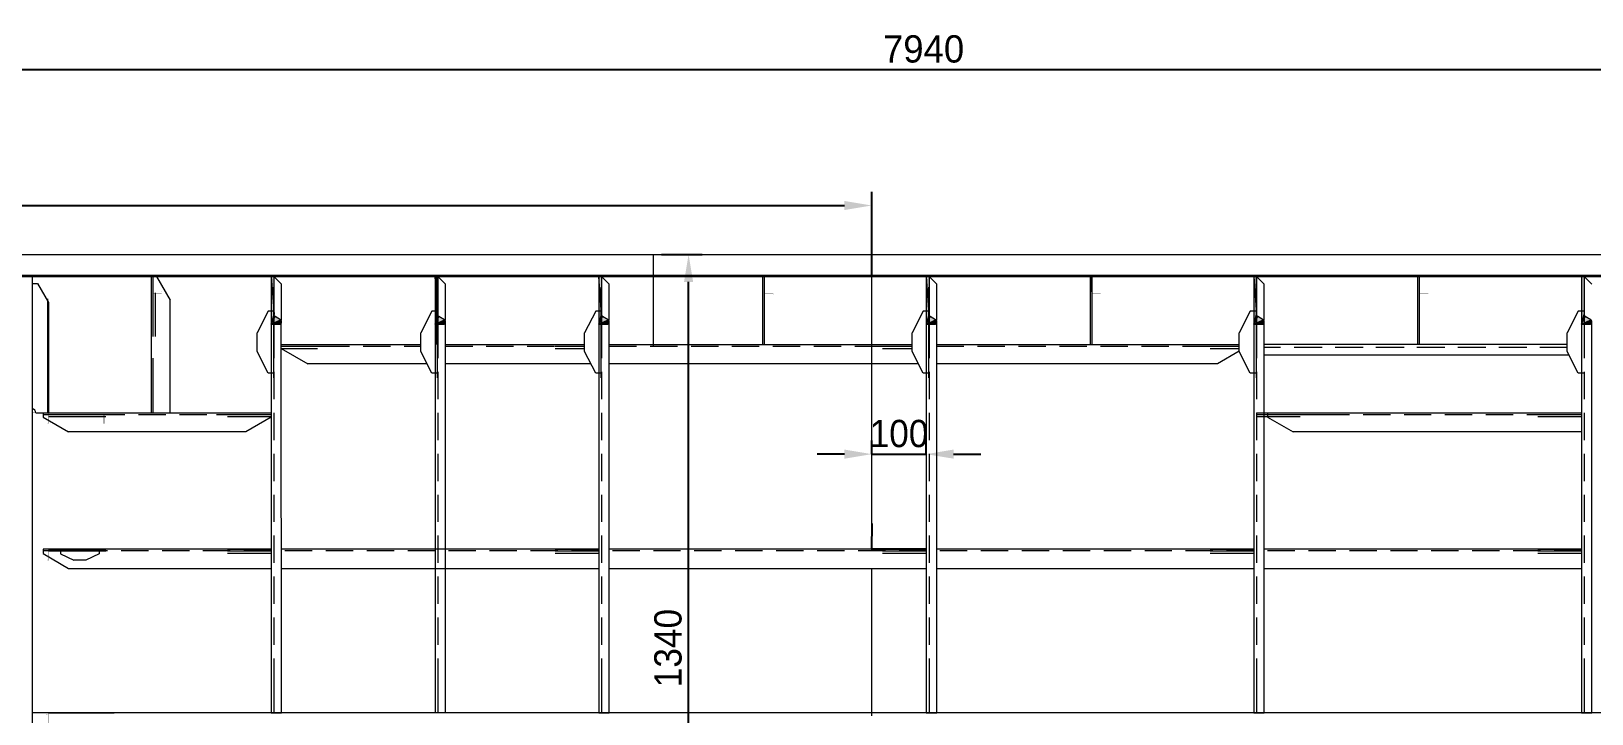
# Model space of a CAD drawing. Header units: millimetres. Extents: x 149544 to 197467, y -3118 to 25363.
# Drawn here: x 155778 to 158637, y 17844 to 19095 of the extents above; entities that cross this region are included whole.
import ezdxf

# ---------------------------------------------------------------- set-up
doc = ezdxf.new("R2010")
doc.units = ezdxf.units.MM
doc.header["$MEASUREMENT"] = 0
for name, pattern in [('K5LT32769', [0]), ('K5LT32791', [0]), ('K5LT32795', [75, 50, -25]), ('K5LT32809', [0])]:
    doc.linetypes.add(name, pattern=pattern)
doc.layers.add('pen_035', color=1, linetype='Continuous')
doc.layers.add('Pov', color=7, linetype='Continuous')
doc.dimstyles.new('PB20', dxfattribs={"dimscale": 20, "dimtxt": 2.5, "dimasz": 2.5, "dimexe": 1.25, "dimexo": 0, "dimtad": 1, "dimdec": 0, "dimtxsty": 'Standard', "dimcen": 2.5, "dimclrd": 7, "dimclre": 7, "dimclrt": 4, "dimadec": 0, "dimazin": 0, "dimtfac": 1, "dimtdec": 0, "dimtmove": 0, "dimatfit": 3, "dimfxl": 1.25, "dimarcsym": 0})
doc.dimstyles.new('PB5', dxfattribs={"dimscale": 20, "dimtxt": 2.5, "dimasz": 2.5, "dimexe": 1.25, "dimexo": 0, "dimtad": 1, "dimdec": 0, "dimlfac": 0.25, "dimtxsty": 'Standard', "dimcen": 2.5, "dimclrd": 7, "dimclre": 7, "dimclrt": 4, "dimadec": 0, "dimazin": 0, "dimtfac": 1, "dimtdec": 0, "dimtmove": 0, "dimatfit": 3, "dimfxl": 1.25, "dimarcsym": 0})

# ---------------------------------------------------------------- blocks, each defined once
blk = doc.blocks.new('*D2349')
at = {"color": 7, "lineweight": -2}
for p, q in [((156932.9, 18685.9), (157007.3, 18685.9)), ((156982.3, 17395.9), (156982.3, 18635.9)), ((156932.9, 17345.9), (157007.3, 17345.9))]:
    blk.add_line(p, q, dxfattribs=at)
at = {"color": 7}
for points in [[(156974, 18635.9), (156990.7, 18635.9), (156982.3, 18685.9)], [(156974, 17395.9), (156990.7, 17395.9), (156982.3, 17345.9)]]:
    blk.add_solid(points, dxfattribs=at)
at = {"layer": 'Defpoints', "color": 0}
for p in [(156932.9, 18685.9), (156982.3, 18685.9), (156932.9, 17345.9)]:
    blk.add_point(p, dxfattribs=at)
at = {"color": 4, "insert": (156944.8, 17964.9), "char_height": 50, "attachment_point": 5, "rotation": 90}
blk.add_mtext('\\H50.0;\\W0.965;\\Q0;\\H50.0;\\W0.965;\\Q0;\\Q0;1340', dxfattribs=at)
blk = doc.blocks.new('*D2357')
at = {"color": 7, "lineweight": -2}
for p, q in [((157317.8, 18320.2), (157317.8, 18345.2)), ((157417.8, 18320.2), (157417.8, 18345.2)), ((157267.8, 18320.2), (157217.8, 18320.2)), ((157317.8, 18320.2), (157417.8, 18320.2)), ((157467.8, 18320.2), (157517.8, 18320.2))]:
    blk.add_line(p, q, dxfattribs=at)
at = {"color": 7}
for points in [[(157267.8, 18328.6), (157267.8, 18311.9), (157317.8, 18320.2)], [(157467.8, 18328.6), (157467.8, 18311.9), (157417.8, 18320.2)]]:
    blk.add_solid(points, dxfattribs=at)
at = {"layer": 'Defpoints', "color": 0}
for p in [(157317.8, 18320.2), (157417.8, 18320.2), (157417.8, 18320.2)]:
    blk.add_point(p, dxfattribs=at)
at = {"color": 4, "insert": (157367.8, 18357.7), "char_height": 50, "attachment_point": 5}
blk.add_mtext('\\H50.0;\\W0.965;\\Q0;\\H50.0;\\W0.965;\\Q0;\\Q0;100', dxfattribs=at)
blk = doc.blocks.new('*D2358')
at = {"color": 7, "lineweight": -2}
for p, q in [((153327.8, 18645.9), (153327.8, 19049.9)), ((161267.5, 18685.9), (161267.5, 19049.9)), ((153377.8, 19024.9), (161217.5, 19024.9))]:
    blk.add_line(p, q, dxfattribs=at)
at = {"color": 7}
for points in [[(153377.8, 19033.2), (153377.8, 19016.6), (153327.8, 19024.9)], [(161217.5, 19033.2), (161217.5, 19016.6), (161267.5, 19024.9)]]:
    blk.add_solid(points, dxfattribs=at)
at = {"layer": 'Defpoints', "color": 0}
for p in [(161267.5, 19024.9), (161267.5, 18685.9), (153327.8, 18645.9)]:
    blk.add_point(p, dxfattribs=at)
at = {"color": 4, "insert": (157412.8, 19062.4), "char_height": 50, "attachment_point": 5}
blk.add_mtext('7940', dxfattribs=at)
blk = doc.blocks.new('U1168')
at = {"layer": 'Pov', "color": 3, "linetype": 'K5LT32791', "lineweight": 18, "true_color": 0x00ff00}
for p in [(-177161.7, 2854.8), (-177146.7, 2854.8)]:
    blk.add_line(p, (-177145, 2855.2), dxfattribs=at)
blk = doc.blocks.new('U1169')
at = {"layer": 'pen_035', "color": 1, "linetype": 'K5LT32769', "lineweight": 18, "true_color": 0xff0000}
for p in [(-177161.7, 2854.8), (-177145, 2855.2)]:
    blk.add_line(p, (-177143.7, 2856.3), dxfattribs=at)
blk = doc.blocks.new('U1170')
at = {"layer": 'pen_035', "color": 1, "linetype": 'K5LT32769', "lineweight": 18, "true_color": 0xff0000}
for p in [(-177161.7, 2854.8), (-177143.7, 2856.3)]:
    blk.add_line(p, (-177142.9, 2858), dxfattribs=at)
blk = doc.blocks.new('U1171')
at = {"layer": 'pen_035', "color": 1, "linetype": 'K5LT32769', "lineweight": 18, "true_color": 0xff0000}
for p in [(-177161.7, 2854.8), (-177142.9, 2858)]:
    blk.add_line(p, (-177142.8, 2859.9), dxfattribs=at)
blk = doc.blocks.new('U1172')
at = {"layer": 'pen_035', "color": 1, "linetype": 'K5LT32769', "lineweight": 18, "true_color": 0xff0000}
for p in [(-177161.7, 2854.8), (-177142.8, 2859.9)]:
    blk.add_line(p, (-177143.4, 2861.7), dxfattribs=at)
blk = doc.blocks.new('U1173')
at = {"layer": 'pen_035', "color": 1, "linetype": 'K5LT32769', "lineweight": 18, "true_color": 0xff0000}
for p in [(-177161.7, 2854.8), (-177143.4, 2861.7)]:
    blk.add_line(p, (-177144.7, 2863), dxfattribs=at)
blk = doc.blocks.new('U1174')
at = {"layer": 'Pov', "color": 3, "linetype": 'K5LT32791', "lineweight": 18, "true_color": 0x00ff00}
for p in [(-177161.7, 2854.8), (-177144.7, 2863)]:
    blk.add_line(p, (-177154.7, 2869.3), dxfattribs=at)
blk = doc.blocks.new('U1175')
at = {"layer": 'pen_035', "color": 1, "linetype": 'K5LT32769', "lineweight": 18, "true_color": 0xff0000}
for p in [(-177161.7, 2854.8), (-177154.7, 2869.3)]:
    blk.add_line(p, (-177155.8, 2870.3), dxfattribs=at)
blk = doc.blocks.new('U1176')
at = {"layer": 'pen_035', "color": 1, "linetype": 'K5LT32769', "lineweight": 18, "true_color": 0xff0000}
for p in [(-177161.7, 2854.8), (-177155.8, 2870.3)]:
    blk.add_line(p, (-177156.5, 2871.6), dxfattribs=at)
blk = doc.blocks.new('U1177')
at = {"layer": 'pen_035', "color": 1, "linetype": 'K5LT32769', "lineweight": 18, "true_color": 0xff0000}
for p in [(-177161.7, 2854.8), (-177156.5, 2871.6)]:
    blk.add_line(p, (-177156.7, 2873.1), dxfattribs=at)
blk = doc.blocks.new('U1178')
at = {"layer": 'pen_035', "color": 1, "linetype": 'K5LT32769', "lineweight": 18, "true_color": 0xff0000}
blk.add_line((-177161.7, 2854.8), (-177156.7, 2873.1), dxfattribs=at)
blk = doc.blocks.new('U1179')
at = {"layer": 'pen_035', "color": 1, "linetype": 'K5LT32769', "lineweight": 18, "true_color": 0xff0000}
for p in [(-177156.7, 2873.1), (-177156.7, 2942.6)]:
    blk.add_line(p, (-177161.7, 2942.6), dxfattribs=at)
blk = doc.blocks.new('U1180')
at = {"layer": 'pen_035', "color": 1, "linetype": 'K5LT32769', "lineweight": 18, "true_color": 0xff0000}
for p, q in [((-176561.7, 2942.6), (-176556.7, 2873.1)), ((-176561.7, 2942.6), (-176556.7, 2942.6)), ((-176556.7, 2873.1), (-176556.7, 2942.6))]:
    blk.add_line(p, q, dxfattribs=at)
blk = doc.blocks.new('U1181')
at = {"layer": 'Pov', "color": 3, "linetype": 'K5LT32791', "lineweight": 18, "true_color": 0x00ff00}
for p in [(-176561.7, 2854.8), (-176546.7, 2854.8)]:
    blk.add_line(p, (-176545, 2855.2), dxfattribs=at)
blk = doc.blocks.new('U1182')
at = {"layer": 'pen_035', "color": 1, "linetype": 'K5LT32769', "lineweight": 18, "true_color": 0xff0000}
for p in [(-176561.7, 2854.8), (-176545, 2855.2)]:
    blk.add_line(p, (-176543.7, 2856.3), dxfattribs=at)
blk = doc.blocks.new('U1183')
at = {"layer": 'pen_035', "color": 1, "linetype": 'K5LT32769', "lineweight": 18, "true_color": 0xff0000}
for p in [(-176561.7, 2854.8), (-176543.7, 2856.3)]:
    blk.add_line(p, (-176542.9, 2858), dxfattribs=at)
blk = doc.blocks.new('U1184')
at = {"layer": 'pen_035', "color": 1, "linetype": 'K5LT32769', "lineweight": 18, "true_color": 0xff0000}
for p in [(-176561.7, 2854.8), (-176542.9, 2858)]:
    blk.add_line(p, (-176542.8, 2859.9), dxfattribs=at)
blk = doc.blocks.new('U1185')
at = {"layer": 'pen_035', "color": 1, "linetype": 'K5LT32769', "lineweight": 18, "true_color": 0xff0000}
for p in [(-176561.7, 2854.8), (-176542.8, 2859.9)]:
    blk.add_line(p, (-176543.4, 2861.7), dxfattribs=at)
blk = doc.blocks.new('U1186')
at = {"layer": 'pen_035', "color": 1, "linetype": 'K5LT32769', "lineweight": 18, "true_color": 0xff0000}
for p in [(-176561.7, 2854.8), (-176543.4, 2861.7)]:
    blk.add_line(p, (-176544.7, 2863), dxfattribs=at)
blk = doc.blocks.new('U1187')
at = {"layer": 'Pov', "color": 3, "linetype": 'K5LT32791', "lineweight": 18, "true_color": 0x00ff00}
for p in [(-176561.7, 2854.8), (-176544.7, 2863)]:
    blk.add_line(p, (-176554.7, 2869.3), dxfattribs=at)
blk = doc.blocks.new('U1188')
at = {"layer": 'pen_035', "color": 1, "linetype": 'K5LT32769', "lineweight": 18, "true_color": 0xff0000}
for p in [(-176561.7, 2854.8), (-176554.7, 2869.3)]:
    blk.add_line(p, (-176555.8, 2870.3), dxfattribs=at)
blk = doc.blocks.new('U1189')
at = {"layer": 'pen_035', "color": 1, "linetype": 'K5LT32769', "lineweight": 18, "true_color": 0xff0000}
for p in [(-176561.7, 2854.8), (-176555.8, 2870.3)]:
    blk.add_line(p, (-176556.5, 2871.6), dxfattribs=at)
blk = doc.blocks.new('U1190')
at = {"layer": 'pen_035', "color": 1, "linetype": 'K5LT32769', "lineweight": 18, "true_color": 0xff0000}
for p in [(-176561.7, 2854.8), (-176556.5, 2871.6)]:
    blk.add_line(p, (-176556.7, 2873.1), dxfattribs=at)
blk = doc.blocks.new('U1191')
at = {"layer": 'pen_035', "color": 1, "linetype": 'K5LT32769', "lineweight": 18, "true_color": 0xff0000}
blk.add_line((-176561.7, 2854.8), (-176556.7, 2873.1), dxfattribs=at)
blk = doc.blocks.new('U1192')
at = {"layer": 'pen_035', "color": 1, "linetype": 'K5LT32769', "lineweight": 18, "true_color": 0xff0000}
for p, q in [((-178361.7, 2942.6), (-178356.7, 2873.1)), ((-178361.7, 2942.6), (-178356.7, 2942.6)), ((-178356.7, 2873.1), (-178356.7, 2942.6))]:
    blk.add_line(p, q, dxfattribs=at)
blk = doc.blocks.new('U1193')
at = {"layer": 'Pov', "color": 3, "linetype": 'K5LT32791', "lineweight": 18, "true_color": 0x00ff00}
for p in [(-178361.7, 2854.8), (-178346.7, 2854.8)]:
    blk.add_line(p, (-178345, 2855.2), dxfattribs=at)
blk = doc.blocks.new('U1194')
at = {"layer": 'pen_035', "color": 1, "linetype": 'K5LT32769', "lineweight": 18, "true_color": 0xff0000}
for p in [(-178361.7, 2854.8), (-178345, 2855.2)]:
    blk.add_line(p, (-178343.7, 2856.3), dxfattribs=at)
blk = doc.blocks.new('U1195')
at = {"layer": 'pen_035', "color": 1, "linetype": 'K5LT32769', "lineweight": 18, "true_color": 0xff0000}
for p in [(-178361.7, 2854.8), (-178343.7, 2856.3)]:
    blk.add_line(p, (-178342.9, 2858), dxfattribs=at)
blk = doc.blocks.new('U1196')
at = {"layer": 'pen_035', "color": 1, "linetype": 'K5LT32769', "lineweight": 18, "true_color": 0xff0000}
for p in [(-178361.7, 2854.8), (-178342.9, 2858)]:
    blk.add_line(p, (-178342.8, 2859.9), dxfattribs=at)
blk = doc.blocks.new('U1197')
at = {"layer": 'pen_035', "color": 1, "linetype": 'K5LT32769', "lineweight": 18, "true_color": 0xff0000}
for p in [(-178361.7, 2854.8), (-178342.8, 2859.9)]:
    blk.add_line(p, (-178343.4, 2861.7), dxfattribs=at)
blk = doc.blocks.new('U1198')
at = {"layer": 'pen_035', "color": 1, "linetype": 'K5LT32769', "lineweight": 18, "true_color": 0xff0000}
for p in [(-178361.7, 2854.8), (-178343.4, 2861.7)]:
    blk.add_line(p, (-178344.7, 2863), dxfattribs=at)
blk = doc.blocks.new('U1199')
at = {"layer": 'Pov', "color": 3, "linetype": 'K5LT32791', "lineweight": 18, "true_color": 0x00ff00}
for p in [(-178361.7, 2854.8), (-178344.7, 2863)]:
    blk.add_line(p, (-178354.7, 2869.3), dxfattribs=at)
blk = doc.blocks.new('U1200')
at = {"layer": 'pen_035', "color": 1, "linetype": 'K5LT32769', "lineweight": 18, "true_color": 0xff0000}
for p in [(-178361.7, 2854.8), (-178354.7, 2869.3)]:
    blk.add_line(p, (-178355.8, 2870.3), dxfattribs=at)
blk = doc.blocks.new('U1201')
at = {"layer": 'pen_035', "color": 1, "linetype": 'K5LT32769', "lineweight": 18, "true_color": 0xff0000}
for p in [(-178361.7, 2854.8), (-178355.8, 2870.3)]:
    blk.add_line(p, (-178356.5, 2871.6), dxfattribs=at)
blk = doc.blocks.new('U1202')
at = {"layer": 'pen_035', "color": 1, "linetype": 'K5LT32769', "lineweight": 18, "true_color": 0xff0000}
for p in [(-178361.7, 2854.8), (-178356.5, 2871.6)]:
    blk.add_line(p, (-178356.7, 2873.1), dxfattribs=at)
blk = doc.blocks.new('U1203')
at = {"layer": 'pen_035', "color": 1, "linetype": 'K5LT32769', "lineweight": 18, "true_color": 0xff0000}
blk.add_line((-178361.7, 2854.8), (-178356.7, 2873.1), dxfattribs=at)
blk = doc.blocks.new('U1204')
at = {"layer": 'Pov', "color": 3, "linetype": 'K5LT32791', "lineweight": 18, "true_color": 0x00ff00}
for p in [(-177761.7, 2854.8), (-177746.7, 2854.8)]:
    blk.add_line(p, (-177745, 2855.2), dxfattribs=at)
blk = doc.blocks.new('U1205')
at = {"layer": 'pen_035', "color": 1, "linetype": 'K5LT32769', "lineweight": 18, "true_color": 0xff0000}
for p in [(-177761.7, 2854.8), (-177745, 2855.2)]:
    blk.add_line(p, (-177743.7, 2856.3), dxfattribs=at)
blk = doc.blocks.new('U1206')
at = {"layer": 'pen_035', "color": 1, "linetype": 'K5LT32769', "lineweight": 18, "true_color": 0xff0000}
for p in [(-177761.7, 2854.8), (-177743.7, 2856.3)]:
    blk.add_line(p, (-177742.9, 2858), dxfattribs=at)
blk = doc.blocks.new('U1207')
at = {"layer": 'pen_035', "color": 1, "linetype": 'K5LT32769', "lineweight": 18, "true_color": 0xff0000}
for p in [(-177761.7, 2854.8), (-177742.9, 2858)]:
    blk.add_line(p, (-177742.8, 2859.9), dxfattribs=at)
blk = doc.blocks.new('U1208')
at = {"layer": 'pen_035', "color": 1, "linetype": 'K5LT32769', "lineweight": 18, "true_color": 0xff0000}
for p in [(-177761.7, 2854.8), (-177742.8, 2859.9)]:
    blk.add_line(p, (-177743.4, 2861.7), dxfattribs=at)
blk = doc.blocks.new('U1209')
at = {"layer": 'pen_035', "color": 1, "linetype": 'K5LT32769', "lineweight": 18, "true_color": 0xff0000}
for p in [(-177761.7, 2854.8), (-177743.4, 2861.7)]:
    blk.add_line(p, (-177744.7, 2863), dxfattribs=at)
blk = doc.blocks.new('U1210')
at = {"layer": 'pen_035', "color": 1, "linetype": 'K5LT32769', "lineweight": 18, "true_color": 0xff0000}
for p in [(-177761.7, 2854.8), (-177744.7, 2863)]:
    blk.add_line(p, (-177754.7, 2869.3), dxfattribs=at)
blk = doc.blocks.new('U1211')
at = {"layer": 'pen_035', "color": 1, "linetype": 'K5LT32769', "lineweight": 18, "true_color": 0xff0000}
for p in [(-177761.7, 2854.8), (-177754.7, 2869.3)]:
    blk.add_line(p, (-177755.8, 2870.3), dxfattribs=at)
blk = doc.blocks.new('U1212')
at = {"layer": 'pen_035', "color": 1, "linetype": 'K5LT32769', "lineweight": 18, "true_color": 0xff0000}
for p in [(-177761.7, 2854.8), (-177755.8, 2870.3)]:
    blk.add_line(p, (-177756.5, 2871.6), dxfattribs=at)
blk = doc.blocks.new('U1213')
at = {"layer": 'pen_035', "color": 1, "linetype": 'K5LT32769', "lineweight": 18, "true_color": 0xff0000}
for p in [(-177761.7, 2854.8), (-177756.5, 2871.6)]:
    blk.add_line(p, (-177756.7, 2873.1), dxfattribs=at)
blk = doc.blocks.new('U1214')
at = {"layer": 'pen_035', "color": 1, "linetype": 'K5LT32769', "lineweight": 18, "true_color": 0xff0000}
blk.add_line((-177761.7, 2854.8), (-177756.7, 2873.1), dxfattribs=at)
blk = doc.blocks.new('U1215')
at = {"layer": 'pen_035', "color": 1, "linetype": 'K5LT32769', "lineweight": 18, "true_color": 0xff0000}
for p in [(-177756.7, 2873.1), (-177756.7, 2942.6)]:
    blk.add_line(p, (-177761.7, 2942.6), dxfattribs=at)
blk = doc.blocks.new('U1216')
at = {"layer": 'Pov', "color": 3, "linetype": 'K5LT32791', "lineweight": 18, "true_color": 0x00ff00}
for p in [(-175961.7, 2854.8), (-175946.7, 2854.8)]:
    blk.add_line(p, (-175945, 2855.2), dxfattribs=at)
blk = doc.blocks.new('U1217')
at = {"layer": 'pen_035', "color": 1, "linetype": 'K5LT32769', "lineweight": 18, "true_color": 0xff0000}
for p in [(-175961.7, 2854.8), (-175945, 2855.2)]:
    blk.add_line(p, (-175943.7, 2856.3), dxfattribs=at)
blk = doc.blocks.new('U1218')
at = {"layer": 'pen_035', "color": 1, "linetype": 'K5LT32769', "lineweight": 18, "true_color": 0xff0000}
for p in [(-175961.7, 2854.8), (-175943.7, 2856.3)]:
    blk.add_line(p, (-175942.9, 2858), dxfattribs=at)
blk = doc.blocks.new('U1219')
at = {"layer": 'pen_035', "color": 1, "linetype": 'K5LT32769', "lineweight": 18, "true_color": 0xff0000}
for p in [(-175961.7, 2854.8), (-175942.9, 2858)]:
    blk.add_line(p, (-175942.8, 2859.9), dxfattribs=at)
blk = doc.blocks.new('U1220')
at = {"layer": 'pen_035', "color": 1, "linetype": 'K5LT32769', "lineweight": 18, "true_color": 0xff0000}
for p in [(-175961.7, 2854.8), (-175942.8, 2859.9)]:
    blk.add_line(p, (-175943.4, 2861.7), dxfattribs=at)
blk = doc.blocks.new('U1221')
at = {"layer": 'pen_035', "color": 1, "linetype": 'K5LT32769', "lineweight": 18, "true_color": 0xff0000}
for p in [(-175961.7, 2854.8), (-175943.4, 2861.7)]:
    blk.add_line(p, (-175944.7, 2863), dxfattribs=at)
blk = doc.blocks.new('U1222')
at = {"layer": 'Pov', "color": 3, "linetype": 'K5LT32791', "lineweight": 18, "true_color": 0x00ff00}
for p in [(-175961.7, 2854.8), (-175944.7, 2863)]:
    blk.add_line(p, (-175954.7, 2869.3), dxfattribs=at)
blk = doc.blocks.new('U1223')
at = {"layer": 'pen_035', "color": 1, "linetype": 'K5LT32769', "lineweight": 18, "true_color": 0xff0000}
for p in [(-175961.7, 2854.8), (-175954.7, 2869.3)]:
    blk.add_line(p, (-175955.8, 2870.3), dxfattribs=at)
blk = doc.blocks.new('U1224')
at = {"layer": 'pen_035', "color": 1, "linetype": 'K5LT32769', "lineweight": 18, "true_color": 0xff0000}
for p in [(-175961.7, 2854.8), (-175955.8, 2870.3)]:
    blk.add_line(p, (-175956.5, 2871.6), dxfattribs=at)
blk = doc.blocks.new('U1225')
at = {"layer": 'pen_035', "color": 1, "linetype": 'K5LT32769', "lineweight": 18, "true_color": 0xff0000}
for p in [(-175961.7, 2854.8), (-175956.5, 2871.6)]:
    blk.add_line(p, (-175956.7, 2873.1), dxfattribs=at)
blk = doc.blocks.new('*D2430')
at = {"color": 7, "lineweight": -2}
for p, q in [((153327.8, 18685.9), (153327.8, 18800.8)), ((157317.8, 18648.1), (157317.8, 18800.8)), ((153377.8, 18775.8), (157267.8, 18775.8))]:
    blk.add_line(p, q, dxfattribs=at)
at = {"color": 7}
for points in [[(153377.8, 18784.1), (153377.8, 18767.5), (153327.8, 18775.8)], [(157267.8, 18784.1), (157267.8, 18767.5), (157317.8, 18775.8)]]:
    blk.add_solid(points, dxfattribs=at)
at = {"layer": 'Defpoints', "color": 0}
for p in [(157317.8, 18775.8), (153327.8, 18685.9), (157317.8, 18648.1)]:
    blk.add_point(p, dxfattribs=at)
at = {"color": 4, "insert": (155322.8, 18813.3), "char_height": 50, "attachment_point": 5}
blk.add_mtext('3990', dxfattribs=at)

msp = doc.modelspace()

# ---------------------------------------------------------------- hatches: boundary and pattern name
for points in [[(156217.8, 18645.9), (156222.8, 18645.9), (156222.8, 18576.4), (156223.1, 18574.9), (156223.8, 18573.6), (156224.8, 18572.6), (156234.8, 18566.3), (156236.1, 18565), (156236.8, 18563.2), (156236.7, 18561.3), (156235.9, 18559.6), (156234.5, 18558.5), (156232.8, 18558.1), (156217.8, 18558.1)], [(156517.8, 18645.9), (156522.8, 18645.9), (156522.8, 18576.4), (156523.1, 18574.9), (156523.8, 18573.6), (156524.8, 18572.6), (156534.8, 18566.3), (156536.1, 18565), (156536.8, 18563.2), (156536.7, 18561.3), (156535.9, 18559.6), (156534.5, 18558.5), (156532.8, 18558.1), (156517.8, 18558.1)], [(156817.8, 18645.9), (156822.8, 18645.9), (156822.8, 18576.4), (156823.1, 18574.9), (156823.8, 18573.6), (156824.8, 18572.6), (156834.8, 18566.3), (156836.1, 18565), (156836.8, 18563.2), (156836.7, 18561.3), (156835.9, 18559.6), (156834.5, 18558.5), (156832.8, 18558.1), (156817.8, 18558.1)], [(157417.8, 18645.9), (157422.8, 18645.9), (157422.8, 18576.4), (157423.1, 18574.9), (157423.8, 18573.6), (157424.8, 18572.6), (157434.8, 18566.3), (157436.1, 18565), (157436.8, 18563.2), (157436.7, 18561.3), (157435.9, 18559.6), (157434.5, 18558.5), (157432.8, 18558.1), (157417.8, 18558.1)], [(158017.8, 18645.9), (158022.8, 18645.9), (158022.8, 18576.4), (158023.1, 18574.9), (158023.8, 18573.6), (158024.8, 18572.6), (158034.8, 18566.3), (158036.1, 18565), (158036.8, 18563.2), (158036.7, 18561.3), (158035.9, 18559.6), (158034.5, 18558.5), (158032.8, 18558.1), (158017.8, 18558.1)], [(158617.8, 18645.9), (158622.8, 18645.9), (158622.8, 18576.4), (158623.1, 18574.9), (158623.8, 18573.6), (158624.8, 18572.6), (158634.8, 18566.3), (158636.1, 18565), (158636.8, 18563.2), (158636.7, 18561.3), (158635.9, 18559.6), (158634.5, 18558.5), (158632.8, 18558.1), (158617.8, 18558.1)]]:
    msp.add_hatch(color=0).paths.add_polyline_path(points)

# ---------------------------------------------------------------- linework, layer by layer
at = {"color": 0, "linetype": 'K5LT32769', "lineweight": 18}
for p, q in [((155189.7, 18685.9), (161267.5, 18685.9)), ((156917.8, 18517.9), (156917.8, 18685.9)), ((155997.8, 18645.9), (155997.8, 18520.9)), ((155997.8, 18645.9), (155997.8, 18395.9)), ((156000.8, 18645.9), (156000.8, 18535.9)), ((156007.8, 18645.9), (156032.8, 18602.6)), ((156217.8, 18645.9), (156222.8, 18645.9)), ((156217.8, 18645.9), (156217.8, 17845.9)), ((156217.8, 18645.9), (156222.8, 18645.9)), ((156222.8, 18645.9), (156236.8, 18631.9)), ((156222.8, 18645.9), (156222.8, 18545.9)), ((156517.8, 18645.9), (156517.8, 18520.9)), ((156517.8, 18645.9), (156517.8, 17845.9)), ((156520.8, 18645.9), (156520.8, 18520.9)), ((156522.8, 18645.9), (156522.8, 18545.9)), ((156522.8, 18645.9), (156536.8, 18631.9)), ((156817.8, 18645.9), (156822.8, 18645.9)), ((156817.8, 18645.9), (156822.8, 18645.9)), ((156822.8, 18645.9), (156836.8, 18631.9)), ((156822.8, 18645.9), (156822.8, 18545.9)), ((157117.8, 18645.9), (157117.8, 18520.9)), ((157120.8, 18645.9), (157120.8, 18520.9)), ((157317.8, 18485.9), (157317.8, 18653.9)), ((157417.8, 18645.9), (157422.8, 18645.9)), ((157417.8, 18645.9), (157417.8, 17845.9)), ((157417.8, 18645.9), (157422.8, 18645.9)), ((157422.8, 18645.9), (157436.8, 18631.9)), ((157422.8, 18645.9), (157422.8, 18545.9)), ((157717.8, 18645.9), (157717.8, 18520.9)), ((157720.8, 18645.9), (157720.8, 18520.9)), ((158017.8, 18645.9), (158022.8, 18645.9)), ((158017.8, 18645.9), (158017.8, 17845.9)), ((158017.8, 18645.9), (158022.8, 18645.9)), ((158022.8, 18645.9), (158036.8, 18631.9)), ((158022.8, 18645.9), (158022.8, 18545.9)), ((158317.8, 18647.1), (158317.8, 18520.9)), ((158320.8, 18647.1), (158320.8, 18520.9)), ((158617.8, 18645.9), (158622.8, 18645.9)), ((158617.8, 18645.9), (158617.8, 17845.9)), ((158617.8, 18645.9), (158622.8, 18645.9)), ((158617.8, 18644.8), (158617.8, 18569.3)), ((158622.8, 18645.9), (158636.8, 18631.9)), ((158622.8, 18645.9), (158622.8, 18545.9)), ((155779.8, 18632.9), (155789.8, 18632.9)), ((155789.8, 18632.9), (155809.8, 18598.3)), ((155997.8, 18615.9), (155997.8, 18606.4)), ((155997.8, 18613), (155997.8, 18590.3)), ((156000.8, 18615.9), (156000.8, 18606.4)), ((156000.8, 18613), (156000.8, 18590.3)), ((156217.8, 18626.2), (156217.8, 18493.9)), ((156221.8, 18626.2), (156221.8, 18493.9)), ((156236.8, 18565.8), (156236.8, 18631.9)), ((156517.8, 18626.2), (156517.8, 18493.9)), ((156517.8, 18613), (156517.8, 18590.3)), ((156520.8, 18613), (156520.8, 18590.3)), ((156521.8, 18626.2), (156521.8, 18493.9)), ((156536.8, 18565.8), (156536.8, 18631.9)), ((156817.8, 18626.2), (156817.8, 18493.9)), ((156821.8, 18626.2), (156821.8, 18493.9)), ((156836.8, 18565.8), (156836.8, 18631.9)), ((157117.8, 18613), (157117.8, 18590.3)), ((157120.8, 18613), (157120.8, 18590.3)), ((157417.8, 18626.2), (157417.8, 18493.9)), ((157421.8, 18626.2), (157421.8, 18493.9)), ((157436.8, 18565.8), (157436.8, 18631.9)), ((157717.8, 18613), (157717.8, 18590.3)), ((157720.8, 18613), (157720.8, 18590.3)), ((158017.8, 18626.2), (158017.8, 18493.9)), ((158021.8, 18626.2), (158021.8, 18493.9)), ((158036.8, 18565.8), (158036.8, 18631.9)), ((155807.8, 18604.6), (155807.8, 18394.8)), ((155809.8, 18598.3), (155809.8, 18395.9)), ((155997.8, 18606.4), (155997.8, 18535.9)), ((156000.8, 18606.4), (156000.8, 18535.9)), ((156032.8, 18395.9), (156032.8, 18602.6)), ((156212.3, 18582.2), (156192, 18542.4)), ((156223, 18582.2), (156212.3, 18582.2)), ((156512.2, 18582.2), (156491.8, 18542.4)), ((156522.8, 18582.2), (156512.2, 18582.2)), ((156812.2, 18582.2), (156791.8, 18542.4)), ((156822.8, 18582.2), (156812.2, 18582.2)), ((157412.1, 18582.2), (157391.7, 18542.4)), ((157422.7, 18582.2), (157412.1, 18582.2)), ((158011.3, 18582.2), (157990.9, 18542.4)), ((158021.9, 18582.2), (158011.3, 18582.2)), ((158611.9, 18582.2), (158591.5, 18542.4)), ((158622.5, 18582.2), (158611.9, 18582.2)), ((158617.8, 18606), (158617.8, 18535.3)), ((156236.8, 17845.9), (156236.3, 18560.5)), ((156536.8, 17845.9), (156536.8, 18563.2)), ((157436.8, 17845.9), (157436.8, 18563.2)), ((158036.8, 17845.9), (158036.8, 18563.2)), ((158636.8, 17845.9), (158636.8, 18563.2)), ((156192, 18508.2), (156192, 18542.4)), ((156217.8, 18550.4), (156217.8, 18459.8)), ((156221.8, 18550.4), (156221.8, 18459.8)), ((156491.8, 18508.2), (156491.8, 18542.4)), ((156517.8, 18550.4), (156517.8, 18459.8)), ((156521.8, 18550.4), (156521.8, 18459.8)), ((156791.8, 18508.2), (156791.8, 18542.4)), ((156817.8, 18550.4), (156817.8, 18459.8)), ((156821.8, 18550.4), (156821.8, 18459.8)), ((157391.7, 18508.2), (157391.7, 18542.4)), ((157417.8, 18550.4), (157417.8, 18459.8)), ((157421.8, 18550.4), (157421.8, 18459.8)), ((157990.9, 18508.2), (157990.9, 18542.4)), ((158017.8, 18550.4), (158017.8, 18459.8)), ((158021.8, 18550.4), (158021.8, 18459.8)), ((158591.5, 18508.2), (158591.5, 18542.4)), ((156000.8, 18495.9), (156000.8, 18395.9)), ((156212.3, 18468.3), (156192, 18508.2)), ((156236.3, 18520.9), (156491.8, 18520.9)), ((156236.3, 18520.9), (156302.8, 18520.9)), ((156236.3, 18517.9), (156302.8, 18517.9)), ((156236.3, 18517.9), (156337.8, 18517.9)), ((156236.3, 18513.8), (156284.6, 18485.9)), ((156512.2, 18468.3), (156491.8, 18508.2)), ((156536.8, 18520.9), (156791.8, 18520.9)), ((156737.8, 18520.9), (156791.8, 18520.9)), ((156737.8, 18517.9), (156791.8, 18517.9)), ((156812.2, 18468.3), (156791.8, 18508.2)), ((156836.8, 18520.9), (157391.7, 18520.9)), ((157337.8, 18520.9), (157391.7, 18520.9)), ((157337.8, 18517.9), (157391.7, 18517.9)), ((157412.1, 18468.3), (157391.7, 18508.2)), ((157436.8, 18520.9), (157990.9, 18520.9)), ((157897.8, 18517.9), (157990.9, 18517.9)), ((157937.8, 18520.9), (157990.9, 18520.9)), ((157937.8, 18517.9), (157990.9, 18517.9)), ((157990.9, 18508.9), (157951.1, 18485.9)), ((158011.3, 18468.3), (157990.9, 18508.2)), ((158022.8, 18520.9), (158022.8, 18515.9)), ((158591.5, 18520.9), (158036.8, 18520.9)), ((158036.8, 18501.9), (158594.7, 18501.9)), ((158611.9, 18468.3), (158591.5, 18508.2)), ((156223, 18468.3), (156212.3, 18468.3)), ((156503.2, 18485.9), (156284.6, 18485.9)), ((156522.8, 18468.3), (156512.2, 18468.3)), ((156803.2, 18485.9), (156536.8, 18485.9)), ((156822.8, 18468.3), (156812.2, 18468.3)), ((157403.1, 18485.9), (156836.8, 18485.9)), ((157317.8, 18142.9), (157317.8, 18485.9)), ((157422.7, 18468.3), (157412.1, 18468.3)), ((157951.1, 18485.9), (157436.8, 18485.9)), ((158021.9, 18468.3), (158011.3, 18468.3)), ((158622.5, 18468.3), (158611.9, 18468.3)), ((155786.8, 18395.9), (155809.8, 18395.9)), ((155799.8, 18395.9), (155799.8, 18387.9)), ((155799.8, 18395.9), (156217.8, 18395.9)), ((155799.8, 18395.9), (155799.8, 18392.9)), ((155799.8, 18392.9), (155899.8, 18392.9)), ((155799.8, 18387.9), (155846.6, 18360.9)), ((155809.8, 18395.9), (155914.8, 18395.9)), ((155809.8, 18392.9), (155914.8, 18392.9)), ((155997.8, 18395.9), (156032.8, 18395.9)), ((155997.8, 18395.9), (156000.8, 18395.9)), ((156117.8, 18392.9), (156217.8, 18392.9)), ((156137.8, 18395.9), (156208.3, 18395.9)), ((156137.8, 18392.9), (156208.3, 18392.9)), ((156217.8, 18387.9), (156171.1, 18360.9)), ((158022.8, 18395.9), (158102.8, 18395.9)), ((158022.8, 18392.9), (158102.8, 18392.9)), ((158042.8, 18395.9), (158042.8, 18387.9)), ((158042.8, 18395.9), (158617.8, 18395.9)), ((158042.8, 18395.9), (158042.8, 18392.9)), ((158042.8, 18392.9), (158142.8, 18392.9)), ((158042.8, 18387.9), (158089.6, 18360.9)), ((158537.8, 18395.9), (158608.3, 18395.9)), ((158537.8, 18392.9), (158608.3, 18392.9)), ((156171.1, 18360.9), (155846.6, 18360.9)), ((158617.8, 18360.9), (158089.6, 18360.9)), ((155799.8, 18145.9), (155799.8, 18137.9)), ((156217.8, 18145.9), (155799.8, 18145.9)), ((155799.8, 18145.9), (155799.8, 18142.9)), ((155899.8, 18142.9), (155799.8, 18142.9)), ((155799.8, 18137.9), (155846.6, 18110.9)), ((155809.8, 18145.9), (155914.8, 18145.9)), ((155809.8, 18145.9), (155853.8, 18145.9)), ((155809.8, 18142.9), (155914.8, 18142.9)), ((155809.8, 18142.9), (155853.8, 18142.9)), ((155831.9, 18142.9), (155831.9, 18137.8)), ((155831.9, 18137.8), (155856.2, 18125.9)), ((155853.8, 18145.9), (155874.1, 18145.9)), ((155853.8, 18142.9), (155874.1, 18142.9)), ((155878.5, 18125.9), (155856.2, 18125.9)), ((155902.8, 18137.8), (155878.5, 18125.9)), ((155902.8, 18142.9), (155902.8, 18137.8)), ((156137.8, 18145.9), (156208.3, 18145.9)), ((156137.8, 18142.9), (156208.3, 18142.9)), ((156208.3, 18145.9), (156217.8, 18145.9)), ((156208.3, 18142.9), (156217.8, 18142.9)), ((156817.8, 18145.9), (156236.8, 18145.9)), ((156737.8, 18145.9), (156808.3, 18145.9)), ((156737.8, 18142.9), (156808.3, 18142.9)), ((156808.3, 18145.9), (156817.8, 18145.9)), ((156808.3, 18142.9), (156817.8, 18142.9)), ((157417.8, 18145.9), (156836.8, 18145.9)), ((157337.8, 18145.9), (157408.3, 18145.9)), ((157337.8, 18142.9), (157408.3, 18142.9)), ((157408.3, 18145.9), (157417.8, 18145.9)), ((157408.3, 18142.9), (157417.8, 18142.9)), ((158017.8, 18145.9), (157436.8, 18145.9)), ((157937.8, 18145.9), (158008.3, 18145.9)), ((157937.8, 18142.9), (158008.3, 18142.9)), ((158008.3, 18145.9), (158017.8, 18145.9)), ((158008.3, 18142.9), (158017.8, 18142.9)), ((158617.8, 18145.9), (158036.8, 18145.9)), ((158537.8, 18145.9), (158608.3, 18145.9)), ((158537.8, 18142.9), (158608.3, 18142.9)), ((158608.3, 18145.9), (158617.8, 18145.9)), ((158608.3, 18142.9), (158617.8, 18142.9)), ((155846.6, 18110.9), (156217.8, 18110.9)), ((156236.8, 18110.9), (156817.8, 18110.9)), ((156836.8, 18110.9), (157417.8, 18110.9)), ((157317.8, 17840.9), (157317.8, 18110.9)), ((157436.8, 18110.9), (158017.8, 18110.9)), ((158036.8, 18110.9), (158617.8, 18110.9)), ((156222.8, 17945.9), (156222.8, 17845.9)), ((156522.8, 17945.9), (156522.8, 17845.9)), ((156822.8, 17945.9), (156822.8, 17845.9)), ((157422.8, 17945.9), (157422.8, 17845.9)), ((158022.8, 17945.9), (158022.8, 17845.9)), ((158622.8, 17945.9), (158622.8, 17845.9)), ((155779.8, 17845.9), (155779.8, 17839.9)), ((161195.5, 17845.9), (155779.8, 17845.9)), ((155779.8, 17845.9), (155779.8, 17840.9)), ((155809.8, 17845.9), (155929.8, 17845.9)), ((155819.3, 17845.9), (155929.8, 17845.9)), ((156217.8, 17845.9), (156236.8, 17845.9)), ((156217.8, 17845.9), (156222.8, 17845.9)), ((156817.8, 17845.9), (156836.8, 17845.9)), ((156817.8, 17845.9), (156822.8, 17845.9)), ((157417.8, 17845.9), (157436.8, 17845.9)), ((157417.8, 17845.9), (157422.8, 17845.9)), ((158017.8, 17845.9), (158036.8, 17845.9)), ((158017.8, 17845.9), (158022.8, 17845.9)), ((158617.8, 17845.9), (158636.8, 17845.9)), ((158617.8, 17845.9), (158622.8, 17845.9))]:
    msp.add_line(p, q, dxfattribs=at)
at = {"color": 0, "linetype": 'K5LT32791', "lineweight": 18}
for p, q in [((155189.7, 18648.1), (161392.6, 18648.1)), ((155189.7, 18645.9), (160017.8, 18645.9)), ((155189.7, 18645.9), (161393.2, 18645.9)), ((156004.9, 18615.9), (156004.9, 18535.9)), ((156236.3, 18513.9), (156302.8, 18513.9)), ((156737.8, 18513.9), (156791.8, 18513.9)), ((157337.8, 18513.9), (157391.7, 18513.9)), ((157937.8, 18513.9), (157990.9, 18513.9)), ((155809.8, 18388.9), (155914.8, 18388.9)), ((156137.8, 18388.9), (156217.8, 18388.9)), ((158022.8, 18388.9), (158102.8, 18388.9)), ((158537.8, 18388.9), (158617.8, 18388.9)), ((156137.8, 18138.9), (156217.8, 18138.9)), ((156737.8, 18138.9), (156817.8, 18138.9)), ((157337.8, 18138.9), (157417.8, 18138.9)), ((157937.8, 18138.9), (158017.8, 18138.9)), ((158537.8, 18138.9), (158617.8, 18138.9))]:
    msp.add_line(p, q, dxfattribs=at)
at = {"color": 3, "linetype": 'K5LT32791', "lineweight": 18}
msp.add_line((155779.8, 18645.9), (155779.8, 16145.9), dxfattribs=at)
at = {"color": 2, "linetype": 'K5LT32769', "lineweight": 18}
for p, q in [((156817.8, 18645.9), (156817.8, 17845.9)), ((156836.8, 17845.9), (156836.8, 18563.2))]:
    msp.add_line(p, q, dxfattribs=at)
at = {"color": 0, "linetype": 'K5LT32795', "lineweight": 18}
for p, q in [((156222.8, 18545.9), (156222.8, 17945.9)), ((156522.8, 18545.9), (156522.8, 17945.9)), ((157422.8, 18545.9), (157422.8, 17945.9)), ((158022.8, 18545.9), (158022.8, 17945.9)), ((158622.8, 18545.9), (158622.8, 17945.9)), ((156236.3, 18517.9), (156491.8, 18517.9)), ((156536.8, 18517.9), (156791.8, 18517.9)), ((156836.8, 18517.9), (157391.7, 18517.9)), ((157436.8, 18517.9), (157897.8, 18517.9)), ((158591.5, 18515.9), (158036.8, 18515.9)), ((158517.8, 18515.9), (158122.8, 18515.9)), ((155899.8, 18392.9), (156117.8, 18392.9)), ((158142.8, 18392.9), (158617.8, 18392.9)), ((156217.8, 18142.9), (155899.8, 18142.9)), ((156817.8, 18142.9), (156236.8, 18142.9)), ((157417.8, 18142.9), (156836.8, 18142.9)), ((158017.8, 18142.9), (157436.8, 18142.9)), ((158617.8, 18142.9), (158036.8, 18142.9))]:
    msp.add_line(p, q, dxfattribs=at)
at = {"color": 2, "linetype": 'K5LT32795', "lineweight": 18}
msp.add_line((156822.8, 18545.9), (156822.8, 17945.9), dxfattribs=at)
at = {"color": 7}
for p, q in [((157317.8, 18145.9), (157318.8, 18193.1)), ((157417.8, 18145.9), (157317.8, 18145.9))]:
    msp.add_line(p, q, dxfattribs=at)
at = {"color": 0, "linetype": 'K5LT32791', "const_width": 0.18}
for points in [[(155997.8, 18645.9), (155998.8, 18645.9), (155999.5, 18645.6), (155999.8, 18644.8), (155999.8, 18617.4), (156000.1, 18616.3), (156000.8, 18615.5), (156001.8, 18615.2), (156016.8, 18615.2), (156017.5, 18614.9), (156017.8, 18614.1), (156017.8, 18613), (155997.8, 18613), (155997.8, 18645.9)], [(157117.8, 18645.9), (157118.8, 18645.9), (157119.5, 18645.6), (157119.8, 18644.8), (157119.8, 18617.4), (157120.1, 18616.3), (157120.8, 18615.5), (157121.8, 18615.2), (157136.8, 18615.2), (157137.5, 18614.9), (157137.8, 18614.1), (157137.8, 18613), (157117.8, 18613), (157117.8, 18645.9)], [(157717.8, 18645.9), (157718.8, 18645.9), (157719.5, 18645.6), (157719.8, 18644.8), (157719.8, 18617.4), (157720.1, 18616.3), (157720.8, 18615.5), (157721.8, 18615.2), (157736.8, 18615.2), (157737.5, 18614.9), (157737.8, 18614.1), (157737.8, 18613), (157717.8, 18613), (157717.8, 18645.9)], [(158317.8, 18645.9), (158318.8, 18645.9), (158319.5, 18645.6), (158319.8, 18644.8), (158319.8, 18617.4), (158320.1, 18616.3), (158320.8, 18615.5), (158321.8, 18615.2), (158336.8, 18615.2), (158337.5, 18614.9), (158337.8, 18614.1), (158337.8, 18613), (158317.8, 18613), (158317.8, 18645.9)], [(155779.8, 18395.9), (155779.8, 18394.9), (155780.1, 18394.2), (155780.8, 18393.9), (155805.8, 18393.9), (155806.8, 18393.7), (155807.6, 18392.9), (155807.8, 18391.9), (155807.8, 18376.9), (155808.1, 18376.2), (155808.8, 18375.9), (155809.8, 18375.9), (155809.8, 18395.9), (155779.8, 18395.9)], [(155779.8, 18145.9), (155779.8, 18144.9), (155780.1, 18144.2), (155780.8, 18143.9), (155805.8, 18143.9), (155806.8, 18143.7), (155807.6, 18142.9), (155807.8, 18141.9), (155807.8, 18126.9), (155808.1, 18126.2), (155808.8, 18125.9), (155809.8, 18125.9), (155809.8, 18145.9), (155779.8, 18145.9)], [(155779.8, 17845.9), (155779.8, 17844.9), (155780.1, 17844.2), (155780.8, 17843.9), (155805.8, 17843.9), (155806.8, 17843.7), (155807.6, 17842.9), (155807.8, 17841.9), (155807.8, 17826.9), (155808.1, 17826.2), (155808.8, 17825.9), (155809.8, 17825.9), (155809.8, 17845.9), (155779.8, 17845.9)]]:
    msp.add_lwpolyline(points, dxfattribs=at)
at = {"color": 0, "linetype": 'K5LT32769', "const_width": 0.18}
for points in [[(155997.8, 18645.9), (155998.8, 18645.9), (155999.5, 18645.6), (155999.8, 18644.9), (155999.8, 18619.9), (156000.1, 18618.9), (156000.8, 18618.2), (156001.8, 18617.9), (156016.8, 18617.9), (156017.5, 18617.6), (156017.8, 18616.9), (156017.8, 18615.9), (155997.8, 18615.9), (155997.8, 18645.9)], [(155902.8, 18392.9), (155909.9, 18392.9), (155909.9, 18375.9), (155911.7, 18375.9), (155911.7, 18392.9), (155911.6, 18393.5), (155911.5, 18394), (155911.2, 18394.5), (155910.9, 18394.9), (155910.5, 18395.3), (155910.1, 18395.6), (155909.6, 18395.8), (155909.1, 18395.9), (155902.8, 18395.9)]]:
    msp.add_lwpolyline(points, dxfattribs=at)
at = {"color": 0, "linetype": 'K5LT32809', "const_width": 0.18}
msp.add_lwpolyline([(158217.8, 18645.9), (160017.8, 18645.9), (160017.8, 18647.8), (158217.8, 18647.8)], dxfattribs=at)
at = {"color": 0, "linetype": 'K5LT32769', "lineweight": 18}
msp.add_arc((155779.8, 18395.9), 7, 0, 90, dxfattribs=at)

# ---------------------------------------------------------------- block references
at = {"color": 0}
for name, p in [('U1192', (334579.6, 15703.3)), ('U1215', (334279.6, 15703.3)), ('U1215', (334579.6, 15703.3)), ('U1179', (334579.6, 15703.3)), ('U1180', (334579.6, 15703.3)), ('U1202', (334579.6, 15703.3)), ('U1203', (334579.6, 15703.3)), ('U1201', (334579.6, 15703.3)), ('U1200', (334579.6, 15703.3)), ('U1199', (334579.6, 15703.3)), ('U1198', (334579.6, 15703.3)), ('U1197', (334579.6, 15703.3)), ('U1196', (334579.6, 15703.3)), ('U1195', (334579.6, 15703.3)), ('U1194', (334579.6, 15703.3)), ('U1193', (334579.6, 15703.3)), ('U1213', (334279.6, 15703.3)), ('U1214', (334279.6, 15703.3)), ('U1212', (334279.6, 15703.3)), ('U1211', (334279.6, 15703.3)), ('U1210', (334279.6, 15703.3)), ('U1209', (334279.6, 15703.3)), ('U1208', (334279.6, 15703.3)), ('U1207', (334279.6, 15703.3)), ('U1206', (334279.6, 15703.3)), ('U1205', (334279.6, 15703.3)), ('U1204', (334279.6, 15703.3)), ('U1213', (334579.6, 15703.3)), ('U1214', (334579.6, 15703.3)), ('U1212', (334579.6, 15703.3)), ('U1211', (334579.6, 15703.3)), ('U1210', (334579.6, 15703.3)), ('U1209', (334579.6, 15703.3)), ('U1208', (334579.6, 15703.3)), ('U1207', (334579.6, 15703.3)), ('U1206', (334579.6, 15703.3)), ('U1205', (334579.6, 15703.3)), ('U1204', (334579.6, 15703.3)), ('U1177', (334579.6, 15703.3)), ('U1178', (334579.6, 15703.3)), ('U1176', (334579.6, 15703.3)), ('U1175', (334579.6, 15703.3)), ('U1174', (334579.6, 15703.3)), ('U1173', (334579.6, 15703.3)), ('U1172', (334579.6, 15703.3)), ('U1171', (334579.6, 15703.3)), ('U1170', (334579.6, 15703.3)), ('U1169', (334579.6, 15703.3)), ('U1168', (334579.6, 15703.3)), ('U1190', (334579.6, 15703.3)), ('U1191', (334579.6, 15703.3)), ('U1189', (334579.6, 15703.3)), ('U1188', (334579.6, 15703.3)), ('U1187', (334579.6, 15703.3)), ('U1186', (334579.6, 15703.3)), ('U1185', (334579.6, 15703.3)), ('U1184', (334579.6, 15703.3)), ('U1183', (334579.6, 15703.3)), ('U1182', (334579.6, 15703.3)), ('U1181', (334579.6, 15703.3)), ('U1225', (334579.6, 15703.3)), ('U1224', (334579.6, 15703.3)), ('U1223', (334579.6, 15703.3)), ('U1222', (334579.6, 15703.3)), ('U1221', (334579.6, 15703.3)), ('U1220', (334579.6, 15703.3)), ('U1219', (334579.6, 15703.3)), ('U1218', (334579.6, 15703.3)), ('U1217', (334579.6, 15703.3)), ('U1216', (334579.6, 15703.3))]:
    msp.add_blockref(name, p, dxfattribs=at)

# ---------------------------------------------------------------- dimensions: what is measured, and where the dimension line sits
dim = msp.add_linear_dim(base=(161267.5, 19024.9), p1=(153327.8, 18645.9), p2=(161267.5, 18685.9), dimstyle='PB20', dxfattribs=at)
dim.commit()
dim.dimension.update_dxf_attribs({"geometry": '*D2358', "text_midpoint": (157412.8, 19024.9), "dimtype": 160})
at = {"color": 7}
dim = msp.add_linear_dim(base=(157317.8, 18775.8), p1=(153327.8, 18685.9), p2=(157317.8, 18648.1), text='3990', dimstyle='PB5', dxfattribs=at)
dim.commit()
dim.dimension.update_dxf_attribs({"geometry": '*D2430', "text_midpoint": (155322.8, 18813.3)})
at = {"color": 0}
dim = msp.add_linear_dim(base=(156982.3, 18685.9), p1=(156932.9, 17345.9), p2=(156932.9, 18685.9), angle=90, text='\\H50.0;\\W0.965;\\Q0;\\H50.0;\\W0.965;\\Q0;\\Q0;1340', dimstyle='PB20', dxfattribs=at)
dim.commit()
dim.dimension.update_dxf_attribs({"geometry": '*D2349', "text_midpoint": (156982.3, 17964.9), "dimtype": 160})
dim = msp.add_linear_dim(base=(157417.8, 18320.2), p1=(157317.8, 18320.2), p2=(157417.8, 18320.2), text='\\H50.0;\\W0.965;\\Q0;\\H50.0;\\W0.965;\\Q0;\\Q0;100', dimstyle='PB20', dxfattribs=at)
dim.commit()
dim.dimension.update_dxf_attribs({"geometry": '*D2357', "text_midpoint": (157367.8, 18320.2), "dimtype": 160})

doc.saveas('drawing.dxf')
